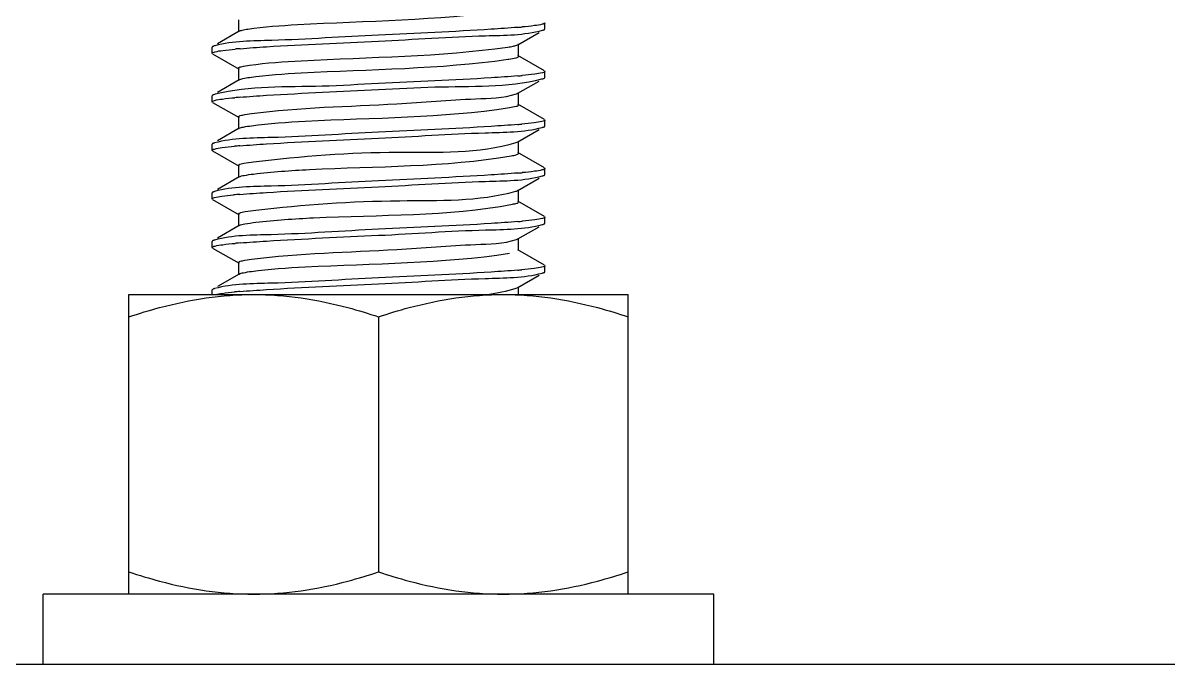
# Model space of a CAD drawing. Extents: x 1247970 to 1725648, y 860327 to 1277876.
# Drawn here: x 1318331 to 1318541.1, y 1199213.2 to 1199330.8 of the extents above; entities that cross this region are included whole.
import ezdxf

# ---------------------------------------------------------------- set-up
doc = ezdxf.new("R2010")
doc.units = 0
doc.header["$LTSCALE"] = 1000
doc.header["$MEASUREMENT"] = 0
doc.layers.get('0').update_dxf_attribs({"color": 254})
doc.layers.add('TK', color=4, linetype='Continuous')

# ---------------------------------------------------------------- blocks, each defined once
blk = doc.blocks.new('A$C7BF01818')
at = {"linetype": 'Continuous'}
for p, q in [((-2293.17, 5841.87), (-2293.17, 5839.63)), ((-2236.92, 5840.18), (-2236.92, 5841.29)), ((-2293.05, 5839.76), (-2297.04, 5837.45)), ((-2241.88, 5837.28), (-2237.96, 5839.53)), ((-2237.02, 5840.07), (-2236.92, 5840.18)), ((-2297.91, 5836.95), (-2298.01, 5836.84)), ((-2298.01, 5835.73), (-2298.01, 5836.84)), ((-2242.1, 5837.18), (-2241.88, 5837.28)), ((-2241.76, 5835.18), (-2241.76, 5837.42)), ((-2297.91, 5835.61), (-2298.01, 5835.73)), ((-2297.91, 5835.61), (-2293.05, 5832.82)), ((-2237.02, 5832.5), (-2241.87, 5835.31)), ((-2293.17, 5832.96), (-2293.17, 5830.72)), ((-2237.02, 5832.5), (-2236.92, 5832.38)), ((-2236.92, 5831.27), (-2236.92, 5832.38)), ((-2293.05, 5830.86), (-2297.04, 5828.54)), ((-2241.88, 5828.37), (-2237.96, 5830.62)), ((-2237.02, 5831.16), (-2236.92, 5831.27)), ((-2297.91, 5828.04), (-2298.01, 5827.93)), ((-2242.14, 5828.26), (-2241.88, 5828.37)), ((-2241.76, 5826.27), (-2241.76, 5828.51)), ((-2298.01, 5826.82), (-2298.01, 5827.93)), ((-2297.91, 5826.7), (-2298.01, 5826.82)), ((-2297.91, 5826.7), (-2293.05, 5823.92)), ((-2237.02, 5823.59), (-2241.87, 5826.4)), ((-2293.17, 5824.05), (-2293.14, 5824.12)), ((-2293.17, 5824.05), (-2293.17, 5821.81)), ((-2293.05, 5821.95), (-2297.04, 5819.63)), ((-2241.88, 5819.46), (-2237.96, 5821.71)), ((-2237.02, 5823.59), (-2236.92, 5823.47)), ((-2237.02, 5822.25), (-2236.92, 5822.36)), ((-2236.92, 5822.36), (-2236.92, 5823.48)), ((-2241.76, 5817.36), (-2241.76, 5819.6)), ((-2297.91, 5819.14), (-2298.01, 5819.02)), ((-2298.01, 5817.91), (-2298.01, 5819.02)), ((-2297.91, 5817.8), (-2298.01, 5817.91)), ((-2297.91, 5817.8), (-2293.05, 5815.01)), ((-2242.2, 5819.34), (-2241.88, 5819.46)), ((-2237.02, 5814.68), (-2241.87, 5817.49)), ((-2293.17, 5815.14), (-2293.17, 5812.91)), ((-2237.02, 5814.68), (-2236.92, 5814.57)), ((-2237.02, 5813.34), (-2236.92, 5813.46)), ((-2236.92, 5813.46), (-2236.92, 5814.57)), ((-2293.05, 5813.04), (-2297.04, 5810.73)), ((-2241.88, 5810.55), (-2237.96, 5812.8)), ((-2297.91, 5810.23), (-2298.01, 5810.11)), ((-2298.01, 5809), (-2298.01, 5810.11)), ((-2241.76, 5808.45), (-2241.76, 5810.69)), ((-2297.91, 5808.89), (-2298.01, 5809)), ((-2297.91, 5808.89), (-2293.05, 5806.1)), ((-2237.02, 5805.77), (-2241.87, 5808.59)), ((-2293.17, 5806.24), (-2293.17, 5804)), ((-2237.02, 5805.77), (-2236.92, 5805.66)), ((-2236.92, 5804.55), (-2236.92, 5805.66)), ((-2293.05, 5804.13), (-2297.04, 5801.82)), ((-2241.88, 5801.65), (-2237.96, 5803.9)), ((-2237.02, 5804.43), (-2236.92, 5804.55)), ((-2297.91, 5801.32), (-2298.01, 5801.21)), ((-2298.01, 5800.09), (-2298.01, 5801.21)), ((-2242.14, 5801.54), (-2241.88, 5801.65)), ((-2241.76, 5799.54), (-2241.76, 5801.78)), ((-2297.91, 5799.98), (-2298.01, 5800.09)), ((-2297.91, 5799.98), (-2293.05, 5797.19)), ((-2237.02, 5796.87), (-2241.87, 5799.68)), ((-2293.17, 5797.33), (-2293.14, 5797.39)), ((-2293.17, 5797.33), (-2293.17, 5795.09)), ((-2237.02, 5796.87), (-2236.92, 5796.75)), ((-2236.92, 5795.64), (-2236.92, 5796.75)), ((-2293.05, 5795.22), (-2297.04, 5792.91)), ((-2241.88, 5792.74), (-2237.96, 5794.99)), ((-2237.02, 5795.53), (-2236.92, 5795.64)), ((-2297.91, 5792.41), (-2298.01, 5792.3)), ((-2298.01, 5791.47), (-2298.01, 5792.3)), ((-2242.2, 5792.61), (-2241.88, 5792.74)), ((-2241.76, 5791.47), (-2241.76, 5792.88)), ((-2313.27, 5736.49), (-2313.27, 5791.47)), ((-2313.27, 5791.47), (-2221.66, 5791.47)), ((-2221.66, 5736.49), (-2221.66, 5791.47)), ((-2267.46, 5787.37), (-2267.46, 5740.58)), ((-2328.99, 5723.67), (-2328.99, 5736.49)), ((-2205.94, 5736.49), (-2328.99, 5736.49)), ((-2205.94, 5723.67), (-2205.94, 5736.49)), ((-2496.53, 5723.67), (2084.78, 5723.67))]:
    blk.add_line(p, q, dxfattribs=at)
for centre, radius, start, end in [((-2252.2, 5962.01), 121.97, 274.8377, 275.0334), ((-2250.79, 5945.98), 105.88, 275.0331, 275.249), ((-2284.02, 5729.73), 107.2, 95.026, 95.2185), ((-2282.48, 5712.14), 124.85, 94.7801, 95.0244), ((-2247.61, 5861.66), 27.32, 278.0991, 278.5894), ((-2252.2, 5953.06), 121.93, 274.8381, 275.0334), ((-2250.79, 5937.09), 105.9, 275.0332, 275.2481), ((-2284.1, 5721.66), 106.35, 95.0298, 95.2385), ((-2282.5, 5703.55), 124.54, 94.783, 95.0285), ((-2252.24, 5944.59), 122.37, 274.8337, 275.0275), ((-2250.9, 5929.4), 107.12, 275.0277, 275.2191), ((-2284.27, 5714.69), 104.41, 95.0381, 95.2875), ((-2282.55, 5695.19), 123.98, 94.7883, 95.0377), ((-2252.19, 5935.14), 121.83, 274.8392, 275.0353), ((-2250.75, 5918.84), 105.47, 275.0349, 275.2591), ((-2284.61, 5709.56), 100.62, 95.053, 95.3901), ((-2282.63, 5687.14), 123.12, 94.7954, 95.055), ((-2252.15, 5925.81), 121.41, 274.8438, 275.0423), ((-2250.62, 5908.47), 104, 275.0411, 275.297), ((-2284.05, 5694.42), 106.87, 95.0274, 95.2269), ((-2282.48, 5676.59), 124.77, 94.7809, 95.0259), ((-2252.24, 5917.87), 122.37, 274.8337, 275.0275), ((-2250.9, 5902.67), 107.12, 275.0277, 275.2191), ((-2284.27, 5687.97), 104.41, 95.0381, 95.2875), ((-2282.55, 5668.47), 123.98, 94.7883, 95.0377)]:
    blk.add_arc(centre, radius, start, end, dxfattribs=at)
for points, knots in [([(-2291.46, 5840.15), (-2288.45, 5840.61), (-2272.64, 5841.65), (-2256.78, 5841.8), (-2244.12, 5843.47)], [0, 0, 0, 0, 0.192418, 1, 1, 1, 1]), ([(-2237.42, 5841.03), (-2237.88, 5840.92), (-2239.11, 5840.74), (-2240.34, 5840.61), (-2241.1, 5840.54)], [0, 0, 0, 0, 0.38483, 1, 1, 1, 1]), ([(-2236.92, 5841.29), (-2236.92, 5841.23), (-2237.13, 5841.11), (-2237.29, 5841.07), (-2237.42, 5841.03)], [0, 0, 0, 0, 0.311713, 1, 1, 1, 1]), ([(-2267.46, 5839.06), (-2274, 5838.76), (-2283.95, 5837.99), (-2294.13, 5837.98), (-2297.52, 5837.09)], [0, 0, 0, 0, 0.65105, 1, 1, 1, 1]), ([(-2293.05, 5839.76), (-2292.88, 5839.86), (-2292.34, 5840), (-2291.81, 5840.1), (-2291.46, 5840.15)], [0, 0, 0, 0, 0.364527, 1, 1, 1, 1]), ([(-2241.91, 5840.47), (-2243.54, 5840.33), (-2252.05, 5839.75), (-2260.57, 5839.38), (-2267.46, 5839.06)], [0, 0, 0, 0, 0.191348, 1, 1, 1, 1]), ([(-2267.46, 5837.95), (-2260.91, 5838.26), (-2250.95, 5839.05), (-2240.75, 5839.02), (-2237.38, 5839.93)], [0, 0, 0, 0, 0.652331, 1, 1, 1, 1]), ([(-2237.38, 5839.93), (-2237.31, 5839.95), (-2237.19, 5839.99), (-2237.07, 5840.04), (-2237.02, 5840.07)], [0, 0, 0, 0, 0.579596, 1, 1, 1, 1]), ([(-2297.52, 5837.09), (-2297.6, 5837.07), (-2297.73, 5837.03), (-2297.86, 5836.98), (-2297.91, 5836.95)], [0, 0, 0, 0, 0.583354, 1, 1, 1, 1]), ([(-2297.46, 5835.99), (-2296.99, 5836.11), (-2295.76, 5836.28), (-2294.53, 5836.41), (-2293.77, 5836.48)], [0, 0, 0, 0, 0.388369, 1, 1, 1, 1]), ([(-2292.88, 5836.56), (-2291.26, 5836.7), (-2282.79, 5837.27), (-2274.31, 5837.64), (-2267.46, 5837.95)], [0, 0, 0, 0, 0.192345, 1, 1, 1, 1]), ([(-2291.14, 5833.53), (-2287.99, 5833.97), (-2272.18, 5835.04), (-2256.29, 5835.07), (-2243.76, 5836.85)], [0, 0, 0, 0, 0.200594, 1, 1, 1, 1]), ([(-2243.76, 5836.85), (-2243.43, 5836.9), (-2242.87, 5836.99), (-2242.32, 5837.11), (-2242.1, 5837.18)], [0, 0, 0, 0, 0.597683, 1, 1, 1, 1]), ([(-2298, 5835.73), (-2298, 5835.79), (-2297.77, 5835.92), (-2297.6, 5835.96), (-2297.46, 5835.99)], [0, 0, 0, 0, 0.308507, 1, 1, 1, 1]), ([(-2291.14, 5831.29), (-2287.99, 5831.73), (-2272.18, 5832.8), (-2256.29, 5832.83), (-2243.76, 5834.61)], [0, 0, 0, 0, 0.200594, 1, 1, 1, 1]), ([(-2243.53, 5834.65), (-2243.09, 5834.71), (-2242.62, 5834.83), (-2241.76, 5835), (-2241.76, 5835.18)], [0, 0, 0, 0, 0.721645, 1, 1, 1, 1]), ([(-2293.17, 5832.96), (-2293.17, 5833.16), (-2292.17, 5833.32), (-2291.65, 5833.46), (-2291.14, 5833.53)], [0, 0, 0, 0, 0.275732, 1, 1, 1, 1]), ([(-2236.92, 5832.38), (-2236.92, 5832.33), (-2237.11, 5832.21), (-2237.26, 5832.17), (-2237.38, 5832.14)], [0, 0, 0, 0, 0.314961, 1, 1, 1, 1]), ([(-2267.46, 5830.16), (-2270.91, 5830), (-2280.88, 5829.33), (-2291.08, 5829.77), (-2297.46, 5828.2)], [0, 0, 0, 0, 0.344297, 1, 1, 1, 1]), ([(-2293.05, 5830.86), (-2292.85, 5830.97), (-2292.19, 5831.12), (-2291.55, 5831.23), (-2291.14, 5831.29)], [0, 0, 0, 0, 0.357394, 1, 1, 1, 1]), ([(-2241.91, 5831.56), (-2243.54, 5831.42), (-2252.05, 5830.85), (-2260.57, 5830.48), (-2267.46, 5830.16)], [0, 0, 0, 0, 0.191351, 1, 1, 1, 1]), ([(-2267.46, 5829.05), (-2264.02, 5829.21), (-2254.05, 5829.88), (-2243.85, 5829.43), (-2237.47, 5831)], [0, 0, 0, 0, 0.344311, 1, 1, 1, 1]), ([(-2237.38, 5832.14), (-2237.84, 5832.01), (-2239.09, 5831.84), (-2240.33, 5831.7), (-2241.1, 5831.63)], [0, 0, 0, 0, 0.380749, 1, 1, 1, 1]), ([(-2237.47, 5831), (-2237.38, 5831.03), (-2237.23, 5831.07), (-2237.08, 5831.12), (-2237.02, 5831.16)], [0, 0, 0, 0, 0.589023, 1, 1, 1, 1]), ([(-2297.46, 5828.2), (-2297.55, 5828.18), (-2297.7, 5828.13), (-2297.85, 5828.08), (-2297.91, 5828.04)], [0, 0, 0, 0, 0.589908, 1, 1, 1, 1]), ([(-2292.89, 5827.65), (-2291.26, 5827.79), (-2282.79, 5828.36), (-2274.31, 5828.73), (-2267.46, 5829.05)], [0, 0, 0, 0, 0.192303, 1, 1, 1, 1]), ([(-2290.78, 5824.67), (-2281.94, 5825.83), (-2268.13, 5825.98), (-2252.03, 5827.4), (-2244.55, 5827.49), (-2242.14, 5828.26)], [0, 0, 0, 0, 0.548012, 0.844548, 1, 1, 1, 1]), ([(-2298, 5826.82), (-2298, 5826.87), (-2297.81, 5826.99), (-2297.66, 5827.03), (-2297.54, 5827.07)], [0, 0, 0, 0, 0.314146, 1, 1, 1, 1]), ([(-2297.54, 5827.07), (-2297.08, 5827.19), (-2295.83, 5827.37), (-2294.58, 5827.5), (-2293.81, 5827.57)], [0, 0, 0, 0, 0.381607, 1, 1, 1, 1]), ([(-2243.44, 5825.75), (-2243.02, 5825.82), (-2242.57, 5825.93), (-2241.76, 5826.1), (-2241.76, 5826.27)], [0, 0, 0, 0, 0.720494, 1, 1, 1, 1]), ([(-2293.14, 5824.12), (-2292.99, 5824.31), (-2292.08, 5824.43), (-2291.33, 5824.6), (-2290.78, 5824.67)], [0, 0, 0, 0, 0.312055, 1, 1, 1, 1]), ([(-2290.78, 5822.43), (-2287.51, 5822.86), (-2271.71, 5823.95), (-2255.81, 5823.83), (-2243.44, 5825.75)], [0, 0, 0, 0, 0.208773, 1, 1, 1, 1]), ([(-2293.05, 5821.95), (-2292.82, 5822.08), (-2292.04, 5822.24), (-2291.28, 5822.36), (-2290.78, 5822.43)], [0, 0, 0, 0, 0.351197, 1, 1, 1, 1]), ([(-2241.92, 5822.65), (-2243.55, 5822.51), (-2252.06, 5821.94), (-2260.58, 5821.57), (-2267.46, 5821.25)], [0, 0, 0, 0, 0.191419, 1, 1, 1, 1]), ([(-2267.46, 5820.14), (-2260.95, 5820.44), (-2250.99, 5821.2), (-2240.83, 5821.23), (-2237.43, 5822.11)], [0, 0, 0, 0, 0.64993, 1, 1, 1, 1]), ([(-2237.47, 5823.21), (-2237.94, 5823.09), (-2239.17, 5822.92), (-2240.4, 5822.79), (-2241.16, 5822.72)], [0, 0, 0, 0, 0.388338, 1, 1, 1, 1]), ([(-2236.92, 5823.47), (-2236.92, 5823.41), (-2237.15, 5823.28), (-2237.33, 5823.24), (-2237.47, 5823.21)], [0, 0, 0, 0, 0.30853, 1, 1, 1, 1]), ([(-2237.43, 5822.11), (-2237.35, 5822.13), (-2237.21, 5822.17), (-2237.07, 5822.22), (-2237.02, 5822.25)], [0, 0, 0, 0, 0.58489, 1, 1, 1, 1]), ([(-2267.46, 5821.25), (-2274.01, 5820.94), (-2283.97, 5820.16), (-2294.16, 5820.17), (-2297.54, 5819.27)], [0, 0, 0, 0, 0.651779, 1, 1, 1, 1]), ([(-2292.9, 5818.74), (-2291.27, 5818.88), (-2282.8, 5819.45), (-2274.32, 5819.82), (-2267.46, 5820.14)], [0, 0, 0, 0, 0.192197, 1, 1, 1, 1]), ([(-2298, 5817.91), (-2298, 5817.96), (-2297.83, 5818.08), (-2297.68, 5818.12), (-2297.56, 5818.15)], [0, 0, 0, 0, 0.316346, 1, 1, 1, 1]), ([(-2297.54, 5819.27), (-2297.61, 5819.25), (-2297.74, 5819.21), (-2297.86, 5819.16), (-2297.91, 5819.14)], [0, 0, 0, 0, 0.581693, 1, 1, 1, 1]), ([(-2297.56, 5818.15), (-2297.11, 5818.28), (-2295.88, 5818.45), (-2294.65, 5818.58), (-2293.89, 5818.65)], [0, 0, 0, 0, 0.380157, 1, 1, 1, 1]), ([(-2290.4, 5815.81), (-2281.59, 5816.89), (-2265.61, 5818.05), (-2249.12, 5817.25), (-2242.2, 5819.34)], [0, 0, 0, 0, 0.550997, 1, 1, 1, 1]), ([(-2293.09, 5815.26), (-2292.84, 5815.43), (-2291.89, 5815.58), (-2291.01, 5815.74), (-2290.4, 5815.81)], [0, 0, 0, 0, 0.333862, 1, 1, 1, 1]), ([(-2290.4, 5813.57), (-2287, 5813.98), (-2271.24, 5815.09), (-2255.33, 5814.81), (-2243.14, 5816.89)], [0, 0, 0, 0, 0.216975, 1, 1, 1, 1]), ([(-2243.14, 5816.89), (-2242.79, 5816.95), (-2242.41, 5817.04), (-2241.76, 5817.22), (-2241.76, 5817.36)], [0, 0, 0, 0, 0.716083, 1, 1, 1, 1]), ([(-2293.17, 5815.14), (-2293.17, 5815.16), (-2293.15, 5815.21), (-2293.11, 5815.24), (-2293.09, 5815.26)], [0, 0, 0, 0, 0.420942, 1, 1, 1, 1]), ([(-2293.05, 5813.04), (-2292.78, 5813.2), (-2291.87, 5813.36), (-2290.98, 5813.5), (-2290.4, 5813.57)], [0, 0, 0, 0, 0.34577, 1, 1, 1, 1]), ([(-2241.91, 5813.75), (-2243.54, 5813.61), (-2252.05, 5813.03), (-2260.57, 5812.66), (-2267.46, 5812.34)], [0, 0, 0, 0, 0.191326, 1, 1, 1, 1]), ([(-2237.43, 5814.31), (-2237.89, 5814.19), (-2239.11, 5814.02), (-2240.33, 5813.89), (-2241.08, 5813.82)], [0, 0, 0, 0, 0.385503, 1, 1, 1, 1]), ([(-2236.92, 5814.57), (-2236.92, 5814.51), (-2237.13, 5814.38), (-2237.3, 5814.34), (-2237.43, 5814.31)], [0, 0, 0, 0, 0.311765, 1, 1, 1, 1]), ([(-2237.39, 5813.21), (-2237.32, 5813.23), (-2237.19, 5813.26), (-2237.07, 5813.31), (-2237.02, 5813.34)], [0, 0, 0, 0, 0.58096, 1, 1, 1, 1]), ([(-2267.46, 5812.34), (-2274.02, 5812.04), (-2283.99, 5811.23), (-2294.2, 5811.28), (-2297.56, 5810.36)], [0, 0, 0, 0, 0.653024, 1, 1, 1, 1]), ([(-2292.92, 5809.83), (-2291.29, 5809.97), (-2282.81, 5810.54), (-2274.32, 5810.91), (-2267.46, 5811.23)], [0, 0, 0, 0, 0.191993, 1, 1, 1, 1]), ([(-2267.46, 5811.23), (-2260.92, 5811.53), (-2250.96, 5812.32), (-2240.77, 5812.31), (-2237.39, 5813.21)], [0, 0, 0, 0, 0.651744, 1, 1, 1, 1]), ([(-2298, 5809), (-2298, 5809.06), (-2297.83, 5809.17), (-2297.68, 5809.21), (-2297.57, 5809.24)], [0, 0, 0, 0, 0.317827, 1, 1, 1, 1]), ([(-2297.56, 5810.36), (-2297.63, 5810.34), (-2297.75, 5810.3), (-2297.86, 5810.25), (-2297.91, 5810.23)], [0, 0, 0, 0, 0.578905, 1, 1, 1, 1]), ([(-2297.57, 5809.24), (-2297.14, 5809.36), (-2295.96, 5809.53), (-2294.79, 5809.66), (-2294.06, 5809.73)], [0, 0, 0, 0, 0.381201, 1, 1, 1, 1]), ([(-2289.99, 5806.95), (-2281.22, 5807.95), (-2265.39, 5809.09), (-2249.13, 5808.49), (-2242.27, 5810.41)], [0, 0, 0, 0, 0.553136, 1, 1, 1, 1]), ([(-2242.27, 5810.41), (-2242.19, 5810.43), (-2242.06, 5810.47), (-2241.93, 5810.53), (-2241.88, 5810.55)], [0, 0, 0, 0, 0.575468, 1, 1, 1, 1]), ([(-2293.01, 5806.4), (-2292.68, 5806.56), (-2291.65, 5806.73), (-2290.65, 5806.87), (-2289.99, 5806.95)], [0, 0, 0, 0, 0.351765, 1, 1, 1, 1]), ([(-2289.99, 5804.71), (-2286.47, 5805.11), (-2270.76, 5806.24), (-2254.86, 5805.76), (-2242.87, 5808.03)], [0, 0, 0, 0, 0.225217, 1, 1, 1, 1]), ([(-2242.87, 5808.03), (-2242.59, 5808.09), (-2242.27, 5808.16), (-2241.76, 5808.33), (-2241.76, 5808.45)], [0, 0, 0, 0, 0.710277, 1, 1, 1, 1]), ([(-2293.17, 5806.24), (-2293.17, 5806.27), (-2293.12, 5806.34), (-2293.05, 5806.37), (-2293.01, 5806.4)], [0, 0, 0, 0, 0.380722, 1, 1, 1, 1]), ([(-2241.9, 5804.84), (-2243.53, 5804.7), (-2252.04, 5804.12), (-2260.57, 5803.75), (-2267.46, 5803.43)], [0, 0, 0, 0, 0.191235, 1, 1, 1, 1]), ([(-2237.39, 5805.41), (-2237.84, 5805.29), (-2239.06, 5805.12), (-2240.27, 5804.99), (-2241.02, 5804.92)], [0, 0, 0, 0, 0.382749, 1, 1, 1, 1]), ([(-2236.92, 5805.66), (-2236.92, 5805.6), (-2237.11, 5805.48), (-2237.27, 5805.44), (-2237.39, 5805.41)], [0, 0, 0, 0, 0.314537, 1, 1, 1, 1]), ([(-2267.46, 5803.43), (-2274.03, 5803.13), (-2283.99, 5802.32), (-2294.21, 5802.37), (-2297.57, 5801.44)], [0, 0, 0, 0, 0.653553, 1, 1, 1, 1]), ([(-2293.05, 5804.13), (-2292.75, 5804.31), (-2291.68, 5804.47), (-2290.67, 5804.63), (-2289.99, 5804.71)], [0, 0, 0, 0, 0.34097, 1, 1, 1, 1]), ([(-2267.46, 5802.32), (-2260.92, 5802.62), (-2250.96, 5803.41), (-2240.76, 5803.4), (-2237.39, 5804.3)], [0, 0, 0, 0, 0.651962, 1, 1, 1, 1]), ([(-2237.39, 5804.3), (-2237.31, 5804.32), (-2237.19, 5804.36), (-2237.07, 5804.41), (-2237.02, 5804.43)], [0, 0, 0, 0, 0.580495, 1, 1, 1, 1]), ([(-2297.57, 5801.44), (-2297.64, 5801.43), (-2297.75, 5801.39), (-2297.86, 5801.34), (-2297.91, 5801.32)], [0, 0, 0, 0, 0.577936, 1, 1, 1, 1]), ([(-2297.47, 5800.36), (-2297, 5800.48), (-2295.77, 5800.65), (-2294.54, 5800.78), (-2293.79, 5800.85)], [0, 0, 0, 0, 0.387473, 1, 1, 1, 1]), ([(-2292.88, 5800.93), (-2291.26, 5801.06), (-2282.79, 5801.63), (-2274.31, 5802), (-2267.46, 5802.32)], [0, 0, 0, 0, 0.192326, 1, 1, 1, 1]), ([(-2290.78, 5797.95), (-2281.94, 5799.1), (-2268.13, 5799.25), (-2252.03, 5800.68), (-2244.55, 5800.77), (-2242.14, 5801.54)], [0, 0, 0, 0, 0.548012, 0.844548, 1, 1, 1, 1]), ([(-2298, 5800.09), (-2298, 5800.16), (-2297.78, 5800.28), (-2297.61, 5800.33), (-2297.47, 5800.36)], [0, 0, 0, 0, 0.309699, 1, 1, 1, 1]), ([(-2290.78, 5795.71), (-2287.51, 5796.13), (-2271.71, 5797.22), (-2255.81, 5797.11), (-2243.44, 5799.03)], [0, 0, 0, 0, 0.208773, 1, 1, 1, 1]), ([(-2293.14, 5797.39), (-2292.99, 5797.59), (-2292.08, 5797.71), (-2291.33, 5797.87), (-2290.78, 5797.95)], [0, 0, 0, 0, 0.312055, 1, 1, 1, 1]), ([(-2237.47, 5796.48), (-2237.94, 5796.37), (-2239.17, 5796.19), (-2240.4, 5796.07), (-2241.16, 5796)], [0, 0, 0, 0, 0.388338, 1, 1, 1, 1]), ([(-2236.92, 5796.75), (-2236.92, 5796.69), (-2237.15, 5796.56), (-2237.33, 5796.52), (-2237.47, 5796.48)], [0, 0, 0, 0, 0.30853, 1, 1, 1, 1]), ([(-2267.46, 5794.52), (-2274.01, 5794.22), (-2283.97, 5793.43), (-2294.16, 5793.45), (-2297.54, 5792.55)], [0, 0, 0, 0, 0.651779, 1, 1, 1, 1]), ([(-2293.05, 5795.22), (-2292.82, 5795.36), (-2292.04, 5795.51), (-2291.28, 5795.64), (-2290.78, 5795.71)], [0, 0, 0, 0, 0.351197, 1, 1, 1, 1]), ([(-2241.92, 5795.93), (-2243.55, 5795.79), (-2252.06, 5795.21), (-2260.58, 5794.84), (-2267.46, 5794.52)], [0, 0, 0, 0, 0.191419, 1, 1, 1, 1]), ([(-2267.46, 5793.41), (-2260.95, 5793.72), (-2250.99, 5794.48), (-2240.83, 5794.51), (-2237.43, 5795.38)], [0, 0, 0, 0, 0.64993, 1, 1, 1, 1]), ([(-2237.43, 5795.38), (-2237.35, 5795.4), (-2237.21, 5795.44), (-2237.07, 5795.5), (-2237.02, 5795.53)], [0, 0, 0, 0, 0.58489, 1, 1, 1, 1]), ([(-2297.54, 5792.55), (-2297.61, 5792.53), (-2297.74, 5792.49), (-2297.86, 5792.44), (-2297.91, 5792.41)], [0, 0, 0, 0, 0.581693, 1, 1, 1, 1]), ([(-2292.9, 5792.02), (-2291.27, 5792.15), (-2282.8, 5792.73), (-2274.32, 5793.1), (-2267.46, 5793.41)], [0, 0, 0, 0, 0.192197, 1, 1, 1, 1]), ([(-2313.27, 5787.37), (-2311.41, 5787.99), (-2303.98, 5790.25), (-2296.18, 5791.47), (-2290.36, 5791.47)], [0, 0, 0, 0, 0.2519, 1, 1, 1, 1]), ([(-2297.42, 5791.47), (-2297.01, 5791.57), (-2295.83, 5791.73), (-2294.65, 5791.86), (-2293.89, 5791.93)], [0.0400255, 0.0400255, 0.0400255, 0.0400255, 0.3801566, 1, 1, 1, 1]), ([(-2290.36, 5791.47), (-2284.55, 5791.47), (-2276.75, 5790.25), (-2269.32, 5787.99), (-2267.46, 5787.37)], [0, 0, 0, 0, 0.7481, 1, 1, 1, 1]), ([(-2267.46, 5787.37), (-2265.61, 5787.99), (-2258.17, 5790.25), (-2250.38, 5791.47), (-2244.56, 5791.47)], [0, 0, 0, 0, 0.2519, 1, 1, 1, 1]), ([(-2244.56, 5791.47), (-2238.75, 5791.47), (-2230.95, 5790.25), (-2223.52, 5787.99), (-2221.66, 5787.37)], [0, 0, 0, 0, 0.7481, 1, 1, 1, 1]), ([(-2313.27, 5740.58), (-2311.41, 5739.96), (-2303.98, 5737.7), (-2296.18, 5736.49), (-2290.36, 5736.49)], [0, 0, 0, 0, 0.2519, 1, 1, 1, 1]), ([(-2290.36, 5736.49), (-2284.55, 5736.49), (-2276.75, 5737.7), (-2269.32, 5739.96), (-2267.46, 5740.58)], [0, 0, 0, 0, 0.7481, 1, 1, 1, 1]), ([(-2267.46, 5740.58), (-2265.61, 5739.96), (-2258.17, 5737.7), (-2250.38, 5736.49), (-2244.56, 5736.49)], [0, 0, 0, 0, 0.2519, 1, 1, 1, 1]), ([(-2244.56, 5736.49), (-2238.75, 5736.49), (-2230.95, 5737.7), (-2223.52, 5739.96), (-2221.66, 5740.58)], [0, 0, 0, 0, 0.7481, 1, 1, 1, 1])]:
    blk.add_open_spline(points, degree=3, knots=knots, dxfattribs=at)
blk.add_open_spline([(-2247.46, 5791.47), (-2245.68, 5791.73), (-2243.92, 5792.09), (-2242.2, 5792.61)], degree=3, dxfattribs=at)

msp = doc.modelspace()

# ---------------------------------------------------------------- block references
at = {"layer": 'TK'}
msp.add_blockref('A$C7BF01818', (1320663.7, 1193489.49), dxfattribs=at)

doc.saveas('drawing.dxf')
